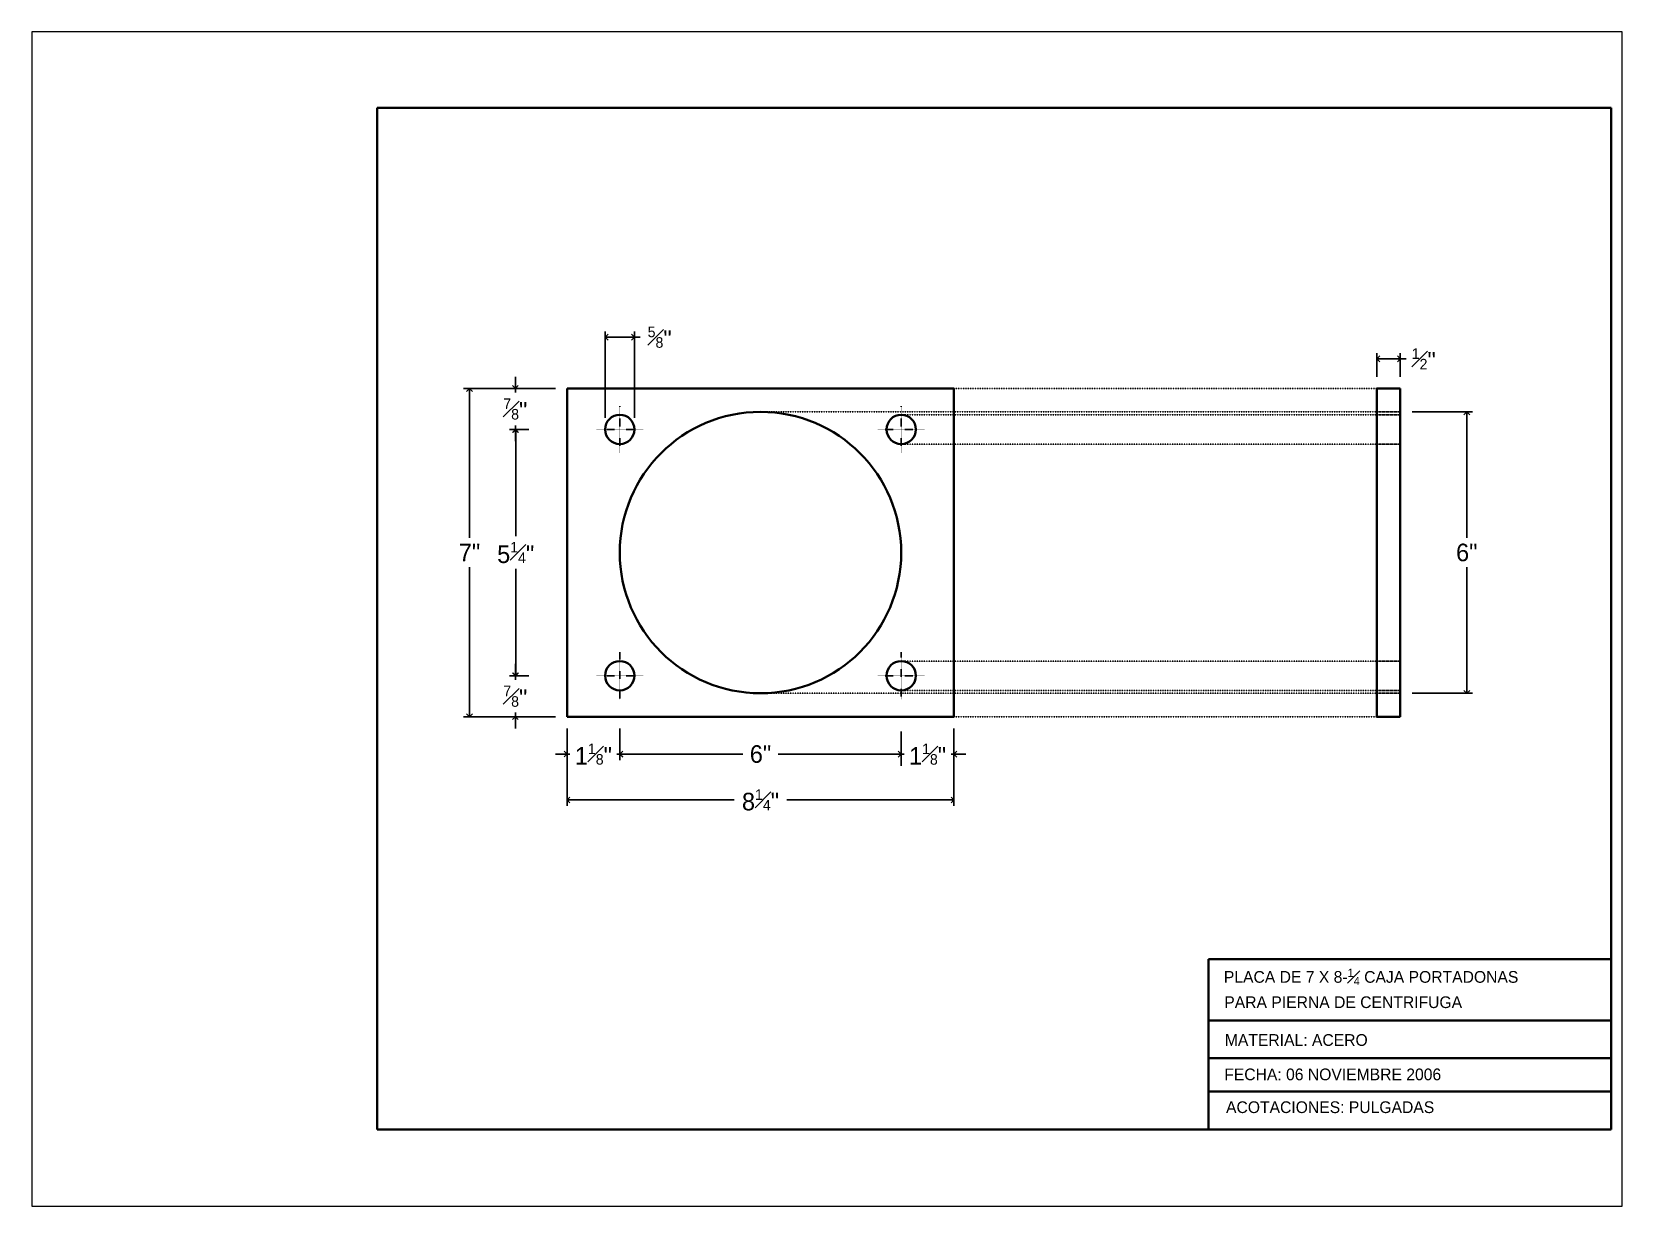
# Paper-space layout 'Presentación1' of a CAD drawing. Header units: inches. Extents: x 27 to 246, y 20 to 181.
# The model-space entities are those that its viewports show. They can reach past a viewport. Long polylines and large blocks are cut down to what shows.
import ezdxf

# ---------------------------------------------------------------- set-up
doc = ezdxf.new("R2010")
doc.units = ezdxf.units.IN
doc.linetypes.add('ACAD_ISO03W100', pattern=[30, 12, -18])
doc.linetypes.add('PUNTOS2', pattern=[3.175, 0, -3.175])
doc.layers.get('0').update_dxf_attribs({"lineweight": 35})
doc.layers.get('Defpoints').update_dxf_attribs({"color": 253})
for name, color, linetype in [('CAPA1', 7, 'ACAD_ISO03W100'), ('Capa5', 7, 'PUNTOS2'), ('COTAS', 7, 'Continuous'), ('LETRAS', 7, 'Continuous')]:
    doc.layers.add(name, color=color, linetype=linetype)
doc.dimstyles.new('ISO-25', dxfattribs={"dimtxt": 0.375, "dimasz": 0.125, "dimexe": 0.125, "dimexo": 0.25, "dimgap": 0.125, "dimtad": 0, "dimtih": 1, "dimtoh": 1, "dimdec": 7, "dimdsep": 46, "dimlunit": 4, "dimtxsty": 'Standard', "dimblk": 'OPEN90', "dimcen": 0, "dimadec": 0, "dimazin": 0, "dimtfac": 0.6, "dimtdec": 7, "dimtmove": 0, "dimatfit": 3, "dimfxl": 0, "dimfrac": 1, "dimarcsym": 0})

# ---------------------------------------------------------------- blocks, each defined once
blk = doc.blocks.new('_Open90')
at = {"color": 0, "linetype": 'ByBlock', "lineweight": -2}
for p, q in [((0, 0), (-1, 0)), ((-0.5, 0.5), (0, 0)), ((0, 0), (-0.5, -0.5))]:
    blk.add_line(p, q, dxfattribs=at)
blk = doc.blocks.new('*D7')
at = {"layer": 'COTAS', "color": 0, "lineweight": -2}
for p, q in [((75.759, 177.977), (77.051, 177.977)), ((76.926, 177.852), (76.926, 175.289)), ((76.926, 172.102), (76.926, 174.664)), ((75.759, 171.977), (77.051, 171.977))]:
    blk.add_line(p, q, dxfattribs=at)
at = {"layer": 'Defpoints', "color": 0}
for p in [(75.509, 177.977), (75.509, 171.977), (76.926, 171.977)]:
    blk.add_point(p, dxfattribs=at)
at = {"layer": 'COTAS', "color": 0, "lineweight": -2, "xscale": 0.125, "yscale": 0.125, "zscale": 0.125}
for p, rotation in [((76.926, 177.977), 90), ((76.926, 171.977), 270)]:
    blk.add_blockref('_Open90', p, dxfattribs=dict(at, rotation=rotation))
at = {"layer": 'COTAS', "color": 0, "insert": (76.926, 174.977), "char_height": 0.375, "attachment_point": 5}
blk.add_mtext('6"', dxfattribs=at)
blk = doc.blocks.new('*D8')
at = {"layer": 'COTAS', "color": 0, "lineweight": -2}
for p, q in [((57.491, 178.477), (55.536, 178.477)), ((55.661, 178.352), (55.661, 175.289)), ((55.661, 171.602), (55.661, 174.664)), ((57.491, 171.477), (55.536, 171.477))]:
    blk.add_line(p, q, dxfattribs=at)
at = {"layer": 'Defpoints', "color": 0}
for p in [(57.741, 178.477), (55.661, 171.477), (57.741, 171.477)]:
    blk.add_point(p, dxfattribs=at)
at = {"layer": 'COTAS', "color": 0, "lineweight": -2, "xscale": 0.125, "yscale": 0.125, "zscale": 0.125}
for p, rotation in [((55.661, 178.477), 90), ((55.661, 171.477), 270)]:
    blk.add_blockref('_Open90', p, dxfattribs=dict(at, rotation=rotation))
at = {"layer": 'COTAS', "color": 0, "insert": (55.661, 174.977), "char_height": 0.375, "attachment_point": 5}
blk.add_mtext('7"', dxfattribs=at)
blk = doc.blocks.new('*D9')
at = {"layer": 'COTAS', "color": 0, "lineweight": -2}
for p, q in [((57.741, 171.227), (57.741, 169.577)), ((65.991, 171.227), (65.991, 169.577)), ((57.866, 169.702), (61.303, 169.702)), ((65.866, 169.702), (62.428, 169.702))]:
    blk.add_line(p, q, dxfattribs=at)
at = {"layer": 'Defpoints', "color": 0}
for p in [(57.741, 171.477), (65.991, 171.477), (65.991, 169.702)]:
    blk.add_point(p, dxfattribs=at)
at = {"layer": 'COTAS', "color": 0, "lineweight": -2, "xscale": 0.125, "yscale": 0.125, "zscale": 0.125, "rotation": 180}
blk.add_blockref('_Open90', (57.741, 169.702), dxfattribs=at)
at = {"layer": 'COTAS', "color": 0, "lineweight": -2, "xscale": 0.125, "yscale": 0.125, "zscale": 0.125}
blk.add_blockref('_Open90', (65.991, 169.702), dxfattribs=at)
at = {"layer": 'COTAS', "color": 0, "insert": (61.866, 169.702), "char_height": 0.375, "attachment_point": 5}
blk.add_mtext('8{\\H0.600000x;\\S1#4;}"', dxfattribs=at)
blk = doc.blocks.new('*D10')
at = {"layer": 'COTAS', "color": 0, "lineweight": -2}
for p, q in [((75.009, 178.727), (75.009, 179.232)), ((75.134, 179.107), (75.384, 179.107)), ((75.509, 178.727), (75.509, 179.232)), ((75.509, 179.107), (75.634, 179.107))]:
    blk.add_line(p, q, dxfattribs=at)
at = {"layer": 'Defpoints', "color": 0}
for p in [(75.509, 179.107), (75.009, 178.477), (75.509, 178.477)]:
    blk.add_point(p, dxfattribs=at)
at = {"layer": 'COTAS', "color": 0, "lineweight": -2, "xscale": 0.125, "yscale": 0.125, "zscale": 0.125, "rotation": 180}
blk.add_blockref('_Open90', (75.009, 179.107), dxfattribs=at)
at = {"layer": 'COTAS', "color": 0, "lineweight": -2, "xscale": 0.125, "yscale": 0.125, "zscale": 0.125}
blk.add_blockref('_Open90', (75.509, 179.107), dxfattribs=at)
at = {"layer": 'COTAS', "color": 0, "insert": (76.009, 179.107), "char_height": 0.375, "attachment_point": 5}
blk.add_mtext('{\\H0.600000x;\\S1#2;}"', dxfattribs=at)
blk = doc.blocks.new('*D11')
at = {"layer": 'COTAS', "color": 0, "lineweight": -2}
for p, q in [((57.741, 171.227), (57.741, 170.556)), ((58.866, 171.227), (58.866, 170.556)), ((57.616, 170.681), (57.491, 170.681)), ((57.741, 170.681), (57.803, 170.681)), ((58.866, 170.681), (58.803, 170.681)), ((58.991, 170.681), (59.116, 170.681))]:
    blk.add_line(p, q, dxfattribs=at)
at = {"layer": 'Defpoints', "color": 0}
for p in [(57.741, 171.477), (58.866, 171.477), (58.866, 170.681)]:
    blk.add_point(p, dxfattribs=at)
at = {"layer": 'COTAS', "color": 0, "lineweight": -2, "xscale": 0.125, "yscale": 0.125, "zscale": 0.125}
blk.add_blockref('_Open90', (57.741, 170.681), dxfattribs=at)
at = {"layer": 'COTAS', "color": 0, "lineweight": -2, "xscale": 0.125, "yscale": 0.125, "zscale": 0.125, "rotation": 180}
blk.add_blockref('_Open90', (58.866, 170.681), dxfattribs=at)
at = {"layer": 'COTAS', "color": 0, "insert": (58.303, 170.681), "char_height": 0.375, "attachment_point": 5}
blk.add_mtext('1{\\H0.600000x;\\S1#8;}"', dxfattribs=at)
blk = doc.blocks.new('*D12')
at = {"layer": 'COTAS', "color": 0, "lineweight": -2}
for p, q in [((64.741, 170.679), (64.616, 170.679)), ((64.866, 170.679), (64.928, 170.679)), ((65.991, 170.679), (65.928, 170.679)), ((66.116, 170.679), (66.241, 170.679)), ((64.866, 170.431), (64.866, 170.554)), ((65.991, 170.431), (65.991, 170.554))]:
    blk.add_line(p, q, dxfattribs=at)
at = {"layer": 'Defpoints', "color": 0}
for p in [(64.866, 170.681), (65.991, 170.681), (65.991, 170.679)]:
    blk.add_point(p, dxfattribs=at)
at = {"layer": 'COTAS', "color": 0, "lineweight": -2, "xscale": 0.125, "yscale": 0.125, "zscale": 0.125}
blk.add_blockref('_Open90', (64.866, 170.679), dxfattribs=at)
at = {"layer": 'COTAS', "color": 0, "lineweight": -2, "xscale": 0.125, "yscale": 0.125, "zscale": 0.125, "rotation": 180}
blk.add_blockref('_Open90', (65.991, 170.679), dxfattribs=at)
at = {"layer": 'COTAS', "color": 0, "insert": (65.428, 170.679), "char_height": 0.375, "attachment_point": 5}
blk.add_mtext('1{\\H0.600000x;\\S1#8;}"', dxfattribs=at)
blk = doc.blocks.new('*D13')
at = {"layer": 'COTAS', "color": 0, "lineweight": -2}
for p, q in [((58.866, 171.164), (58.866, 170.554)), ((64.866, 171.164), (64.866, 170.554)), ((58.991, 170.679), (61.491, 170.679)), ((64.741, 170.679), (62.241, 170.679))]:
    blk.add_line(p, q, dxfattribs=at)
at = {"layer": 'Defpoints', "color": 0}
for p in [(58.866, 171.414), (64.866, 171.414), (64.866, 170.679)]:
    blk.add_point(p, dxfattribs=at)
at = {"layer": 'COTAS', "color": 0, "lineweight": -2, "xscale": 0.125, "yscale": 0.125, "zscale": 0.125, "rotation": 180}
blk.add_blockref('_Open90', (58.866, 170.679), dxfattribs=at)
at = {"layer": 'COTAS', "color": 0, "lineweight": -2, "xscale": 0.125, "yscale": 0.125, "zscale": 0.125}
blk.add_blockref('_Open90', (64.866, 170.679), dxfattribs=at)
at = {"layer": 'COTAS', "color": 0, "insert": (61.866, 170.679), "char_height": 0.375, "attachment_point": 5}
blk.add_mtext('6"', dxfattribs=at)
blk = doc.blocks.new('*D14')
at = {"layer": 'COTAS', "color": 0, "lineweight": -2}
for p, q in [((56.929, 177.602), (56.521, 177.602)), ((56.646, 177.477), (56.646, 175.327)), ((56.646, 172.477), (56.646, 174.627)), ((56.929, 172.352), (56.521, 172.352))]:
    blk.add_line(p, q, dxfattribs=at)
at = {"layer": 'Defpoints', "color": 0}
for p in [(57.179, 177.602), (56.646, 172.352), (57.179, 172.352)]:
    blk.add_point(p, dxfattribs=at)
at = {"layer": 'COTAS', "color": 0, "lineweight": -2, "xscale": 0.125, "yscale": 0.125, "zscale": 0.125}
for p, rotation in [((56.646, 177.602), 90), ((56.646, 172.352), 270)]:
    blk.add_blockref('_Open90', p, dxfattribs=dict(at, rotation=rotation))
at = {"layer": 'COTAS', "color": 0, "insert": (56.646, 174.977), "char_height": 0.375, "attachment_point": 5}
blk.add_mtext('5{\\H0.600000x;\\S1#4;}"', dxfattribs=at)
blk = doc.blocks.new('*D15')
at = {"layer": 'COTAS', "color": 0, "lineweight": -2}
for p, q in [((56.638, 178.602), (56.638, 178.727)), ((56.866, 178.477), (56.513, 178.477)), ((56.638, 178.477), (56.638, 178.389)), ((56.866, 177.602), (56.513, 177.602)), ((56.638, 177.602), (56.638, 177.689)), ((56.638, 177.477), (56.638, 177.352))]:
    blk.add_line(p, q, dxfattribs=at)
at = {"layer": 'Defpoints', "color": 0}
for p in [(56.638, 178.477), (57.116, 178.477), (57.116, 177.602)]:
    blk.add_point(p, dxfattribs=at)
at = {"layer": 'COTAS', "color": 0, "lineweight": -2, "xscale": 0.125, "yscale": 0.125, "zscale": 0.125}
for p, rotation in [((56.638, 178.477), 270), ((56.638, 177.602), 90)]:
    blk.add_blockref('_Open90', p, dxfattribs=dict(at, rotation=rotation))
at = {"layer": 'COTAS', "color": 0, "insert": (56.638, 178.039), "char_height": 0.375, "attachment_point": 5}
blk.add_mtext('{\\H0.600000x;\\S7#8;}"', dxfattribs=at)
blk = doc.blocks.new('*D16')
at = {"layer": 'COTAS', "color": 0, "lineweight": -2}
for p, q in [((56.866, 172.352), (56.513, 172.352)), ((56.638, 172.477), (56.638, 172.602)), ((56.638, 172.352), (56.638, 172.264)), ((56.866, 171.477), (56.513, 171.477)), ((56.638, 171.477), (56.638, 171.564)), ((56.638, 171.352), (56.638, 171.227))]:
    blk.add_line(p, q, dxfattribs=at)
at = {"layer": 'Defpoints', "color": 0}
for p in [(57.116, 172.352), (56.638, 171.477), (57.116, 171.477)]:
    blk.add_point(p, dxfattribs=at)
at = {"layer": 'COTAS', "color": 0, "lineweight": -2, "xscale": 0.125, "yscale": 0.125, "zscale": 0.125}
for p, rotation in [((56.638, 172.352), 270), ((56.638, 171.477), 90)]:
    blk.add_blockref('_Open90', p, dxfattribs=dict(at, rotation=rotation))
at = {"layer": 'COTAS', "color": 0, "insert": (56.638, 171.914), "char_height": 0.375, "attachment_point": 5}
blk.add_mtext('{\\H0.600000x;\\S7#8;}"', dxfattribs=at)
blk = doc.blocks.new('*D17')
at = {"layer": 'COTAS', "color": 0, "lineweight": -2}
for p, q in [((58.553, 177.852), (58.553, 179.694)), ((58.678, 179.569), (59.053, 179.569)), ((59.178, 177.852), (59.178, 179.694)), ((59.178, 179.569), (59.303, 179.569))]:
    blk.add_line(p, q, dxfattribs=at)
at = {"layer": 'Defpoints', "color": 0}
for p in [(59.178, 179.569), (58.553, 177.602), (59.178, 177.602)]:
    blk.add_point(p, dxfattribs=at)
at = {"layer": 'COTAS', "color": 0, "lineweight": -2, "xscale": 0.125, "yscale": 0.125, "zscale": 0.125, "rotation": 180}
blk.add_blockref('_Open90', (58.553, 179.569), dxfattribs=at)
at = {"layer": 'COTAS', "color": 0, "lineweight": -2, "xscale": 0.125, "yscale": 0.125, "zscale": 0.125}
blk.add_blockref('_Open90', (59.178, 179.569), dxfattribs=at)
at = {"layer": 'COTAS', "color": 0, "insert": (59.716, 179.569), "char_height": 0.375, "attachment_point": 5}
blk.add_mtext('{\\H0.600000x;\\S5#8;}"', dxfattribs=at)

msp = doc.modelspace()

# ---------------------------------------------------------------- linework, layer by layer
for p, q in [((53.6932751, 184.45777304), (53.6932751, 162.67326452)), ((53.6932751, 184.45777304), (80.00571602, 184.45777304)), ((80.00571602, 184.45777304), (80.00571602, 182.90944851)), ((80.00571602, 182.90944851), (80.00571602, 180.61886071)), ((80.00571602, 180.61886071), (80.00571602, 162.67326452)), ((57.74055584, 174.97675601), (57.74055584, 178.47675601)), ((65.99055584, 178.47675601), (57.74055584, 178.47675601)), ((65.99055584, 171.47675601), (65.99055584, 178.47675601)), ((75.00907213, 178.47675601), (75.50907213, 178.47675601)), ((75.00907213, 171.47675601), (75.00907213, 178.47675601)), ((75.50907213, 178.47675601), (75.50907213, 171.47675601)), ((57.74055584, 174.97675601), (57.74055584, 171.47675601)), ((57.74055584, 171.47675601), (65.99055584, 171.47675601)), ((75.50907213, 171.47675601), (75.00907213, 171.47675601)), ((71.4176952, 165.85771251), (71.4176952, 166.30850243)), ((71.4176952, 166.30850243), (80.00571602, 166.30850243)), ((71.4176952, 165.85771251), (71.4176952, 162.67326452)), ((71.43635941, 164.9998371), (71.4176952, 164.9998371)), ((71.43635941, 164.9998371), (80.00571602, 164.9998371)), ((80.00571602, 162.67326452), (80.00571602, 164.5856016)), ((71.47368765, 164.19791006), (71.4176952, 164.19791006)), ((71.47368765, 164.19791006), (80.00571602, 164.19791006)), ((80.00571602, 163.60211169), (80.00571602, 164.09873867)), ((80.00571602, 163.3631646), (80.00571602, 164.02677356)), ((71.49235177, 163.48923037), (71.4176952, 163.48923037)), ((71.49235177, 163.48923037), (80.00571602, 163.48923037)), ((80.00571602, 163.15616091), (80.00571602, 163.69332887)), ((80.00571602, 163.69332887), (80.00571602, 163.60211169)), ((80.00571602, 162.67326452), (80.00571602, 163.15616091)), ((53.6932751, 162.67326452), (80.00571602, 162.67326452))]:
    msp.add_line(p, q)
for centre, radius in [((58.86555584, 177.60175601), 0.3125), ((61.86555584, 174.97675601), 3), ((64.86555584, 177.60175601), 0.3125), ((64.86555584, 177.60175601), 0.3125), ((58.86555584, 172.35175601), 0.3125), ((64.86555562, 172.3517558), 0.3125)]:
    msp.add_circle(centre, radius)
at = {"layer": 'CAPA1', "ltscale": 0.01}
for p, q in [((58.86555584, 177.10175601), (58.86555584, 178.10175601)), ((64.86555584, 177.10175601), (64.86555584, 178.10175601)), ((58.36555584, 177.60175601), (59.36555584, 177.60175601)), ((64.36555584, 177.60175601), (65.36555584, 177.60175601)), ((58.86555584, 171.85175601), (58.86555584, 172.85175601)), ((64.86555562, 172.8517558), (64.86555562, 171.8517558)), ((58.36555584, 172.35175601), (59.36555584, 172.35175601)), ((64.36555562, 172.3517558), (65.36555562, 172.3517558))]:
    msp.add_line(p, q, dxfattribs=at)
at = {"layer": 'CAPA1', "ltscale": 0.006}
for p, q in [((75.00907213, 177.97675601), (75.50907213, 177.97675601)), ((75.00907213, 177.91425601), (75.50907213, 177.91425601)), ((75.00907213, 177.28925601), (75.50907213, 177.28925601)), ((75.00907213, 172.66425601), (75.50907213, 172.66425601)), ((75.00907213, 172.03925601), (75.50907213, 172.03925601)), ((75.00907213, 171.97675601), (75.50907213, 171.97675601))]:
    msp.add_line(p, q, dxfattribs=at)
at = {"layer": 'Capa5', "ltscale": 0.05}
for p, q in [((65.99055584, 178.47675601), (75.00907213, 178.47675601)), ((61.86555584, 177.97675601), (75.00907213, 177.97675601)), ((64.86555584, 177.91425601), (75.00907213, 177.91425601)), ((64.86555584, 177.28925601), (75.00907213, 177.28925601)), ((64.86555584, 172.66425601), (75.00907213, 172.66425601)), ((61.86555584, 171.97675601), (75.00907213, 171.97675601)), ((64.86555584, 172.03925601), (75.00907213, 172.03925601)), ((65.99055584, 171.47675601), (75.00907213, 171.47675601))]:
    msp.add_line(p, q, dxfattribs=at)

# ---------------------------------------------------------------- texts
at = {"layer": 'LETRAS', "char_height": 0.25, "attachment_point": 1}
for s, insert, width in [('\\A1;PLACA DE 7 X 8-{\\H0.7x;\\S1#4;} CAJA PORTADONAS', (71.74622971, 166.10417084), 44.5888888889), ('PARA PIERNA DE CENTRIFUGA', (71.75535398, 165.51489574), 72.1555555556), ('MATERIAL: ACERO ', (71.76695669, 164.70882707), 54.7888888889), ('\\pt2.5;FECHA: 06 NOVIEMBRE 2006', (71.75381957, 163.97570231), 43.6), ('ACOTACIONES: PULGADAS', (71.79241193, 163.27638456), 55.7222222222)]:
    msp.add_mtext(s, dxfattribs=dict(at, insert=insert, width=width))

# ---------------------------------------------------------------- dimensions: what is measured, and where the dimension line sits
at = {"layer": 'COTAS'}
for base, p1, p2, picture, middle in [((59.17805584, 179.56936265), (58.55305584, 177.60175601), (59.17805584, 177.60175601), '*D17', (59.71555584, 179.56936265)), ((75.50907213, 179.10656165), (75.00907213, 178.47675601), (75.50907213, 178.47675601), '*D10', (76.00907213, 179.10656165)), ((58.86555584, 170.68127423), (57.74055584, 171.47675601), (58.86555584, 171.47675601), '*D11', (58.30305584, 170.68127423)), ((64.86555562, 170.67902663), (58.86555584, 171.41425601), (64.86555562, 171.41425601), '*D13', (61.86555573, 170.67902663)), ((65.99055584, 170.67902663), (64.86555562, 170.68127423), (65.99055584, 170.68127423), '*D12', (65.42805573, 170.67902663))]:
    dim = msp.add_linear_dim(base=base, p1=p1, p2=p2, dimstyle='ISO-25', dxfattribs=at)
    dim.commit()
    dim.dimension.update_dxf_attribs({"geometry": picture, "text_midpoint": middle})
for base, p1, p2, picture, middle in [((56.63835353, 178.47675601), (57.11613359, 177.60175601), (57.11613359, 178.47675601), '*D15', (56.63835353, 178.03925601)), ((55.66115121, 171.47675601), (57.74055584, 178.47675601), (57.74055584, 171.47675601), '*D8', (55.66115121, 174.97675601)), ((56.63835353, 171.47675601), (57.11613359, 172.35175601), (57.11613359, 171.47675601), '*D16', (56.63835353, 171.91425601))]:
    dim = msp.add_linear_dim(base=base, p1=p1, p2=p2, angle=90, dimstyle='ISO-25', dxfattribs=at)
    dim.commit()
    dim.dimension.update_dxf_attribs({"geometry": picture, "text_midpoint": middle, "dimtype": 160})
for base, p1, p2, picture, middle in [((76.92557887, 171.97675601), (75.50907213, 177.97675601), (75.50907213, 171.97675601), '*D7', (76.92557887, 174.97675601)), ((56.64597466, 172.35175601), (57.17863359, 177.60175601), (57.17863359, 172.35175601), '*D14', (56.64597466, 174.97675601))]:
    dim = msp.add_linear_dim(base=base, p1=p1, p2=p2, angle=90, dimstyle='ISO-25', dxfattribs=at)
    dim.commit()
    dim.dimension.update_dxf_attribs({"geometry": picture, "text_midpoint": middle})
dim = msp.add_linear_dim(base=(65.99055584, 169.7019031), p1=(57.74055584, 171.47675601), p2=(65.99055584, 171.47675601), dimstyle='ISO-25', dxfattribs=at)
dim.commit()
dim.dimension.update_dxf_attribs({"geometry": '*D9', "text_midpoint": (61.86555584, 169.7019031), "dimtype": 160})

psp = doc.layouts.new('Presentación1')

# ---------------------------------------------------------------- viewports
at = {"layer": '0'}
psp.add_viewport(center=(136.53, 100.81), size=(218.44, 161.29), view_center_point=(63.28441411, 173.56118846), view_height=25.0400159135, dxfattribs=at)

doc.saveas('drawing.dxf')
